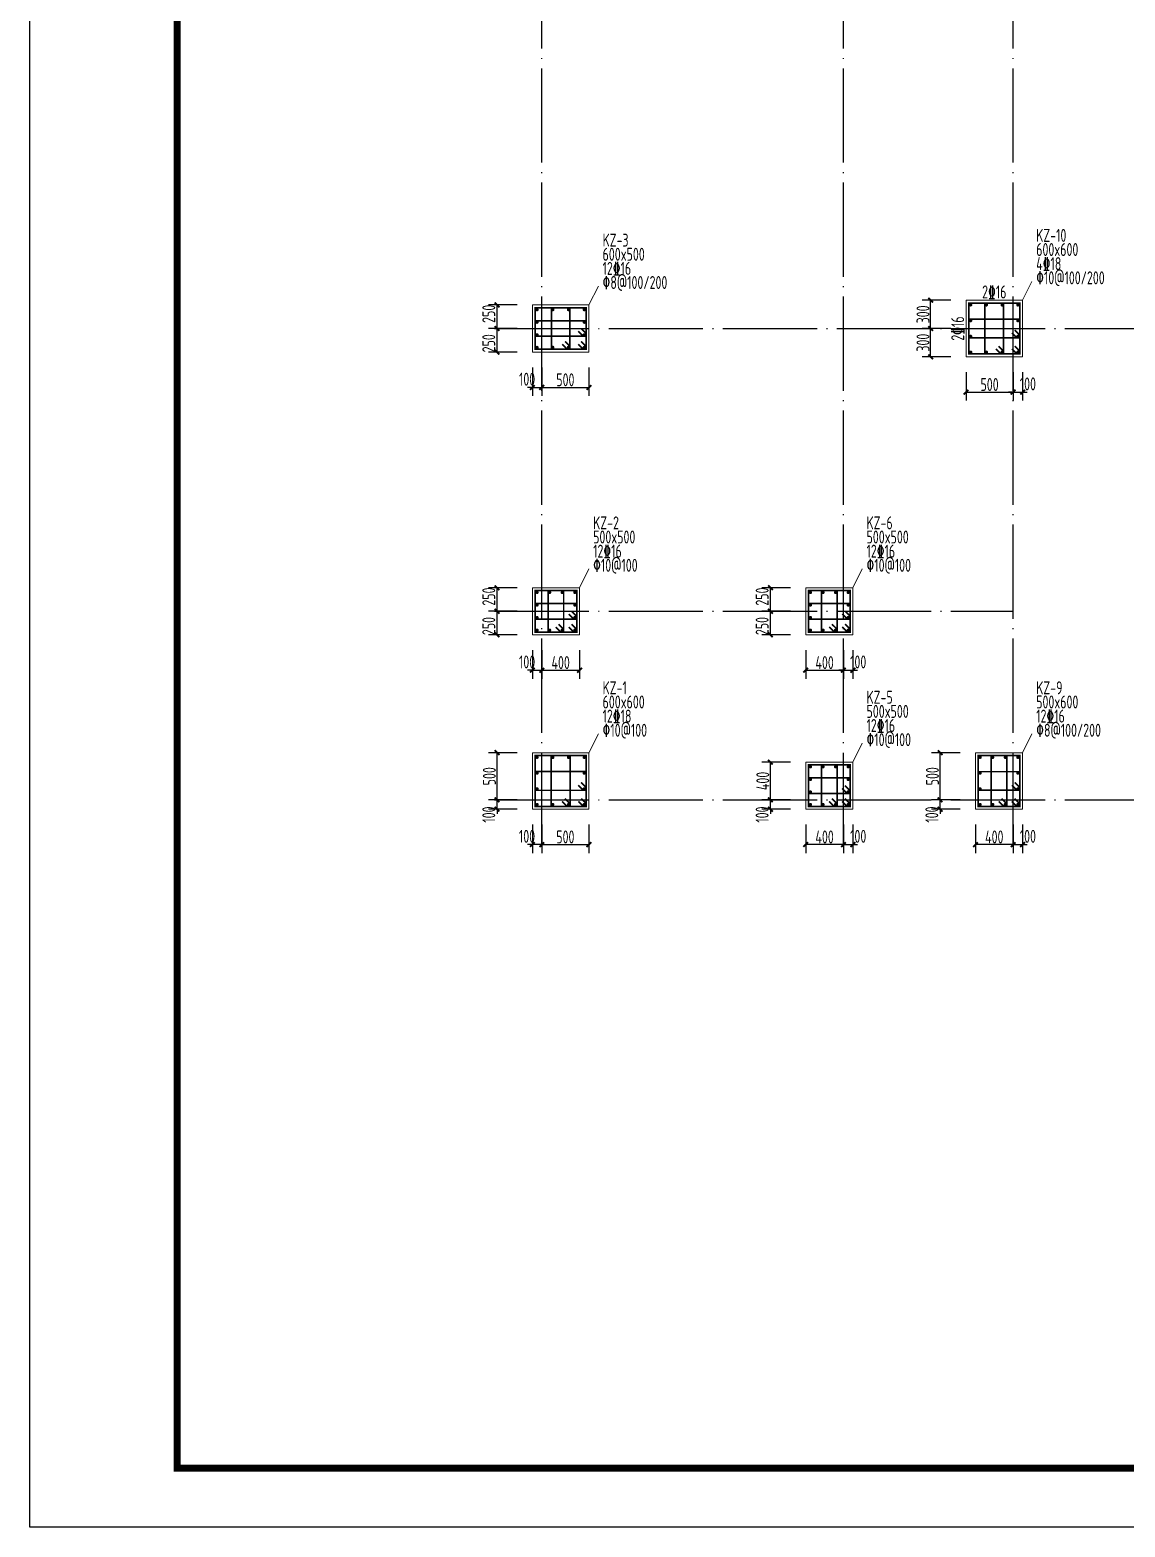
# Model space of a CAD drawing. Extents: x -2331248 to -1198620, y -977263 to -545844.
# Drawn here: x -1821659 to -1798426, y -676588 to -644822 of the extents above; entities that cross this region are included whole.
import ezdxf
from ezdxf.enums import TextEntityAlignment as Align

# ---------------------------------------------------------------- set-up
doc = ezdxf.new("R2010")
doc.units = 0
doc.header["$LTSCALE"] = 1000
doc.header["$MEASUREMENT"] = 0
doc.linetypes.add('DOTE', pattern=[2.42, 2, -0.2, 0.02, -0.2])
doc.linetypes.add('线型5', pattern=[3050, 2400, -300, 50, -300])
doc.layers.get('0').update_dxf_attribs({"linetype": 'CONTINUOUS'})
doc.layers.get('DEFPOINTS').update_dxf_attribs({"linetype": 'CONTINUOUS'})
doc.layers.add('DOTE', color=1, linetype='DOTE')
doc.layers.add('PUB_TITLE', color=4, linetype='CONTINUOUS')
for name, color, linetype, lineweight in [('S_Cl', 2, 'CONTINUOUS', 9), ('S_ColumDimSect', 84, '线型5', 18), ('S_ColumFocus', 2, 'CONTINUOUS', 18), ('S_ColumLocal', 7, 'CONTINUOUS', 18), ('S_PColumHoopBar', 14, 'CONTINUOUS', 35), ('S_PColumMainBar', 14, 'CONTINUOUS', 25)]:
    doc.layers.add(name, color=color, linetype=linetype, lineweight=lineweight)
doc.styles.add('PkpmHz', font='Pkpmeng', dxfattribs={"width": 0.7, "bigfont": 'hztxt'})
doc.styles.add('TSSD_REIN', font='Tssdeng.shx', dxfattribs={"width": 0.7, "bigfont": 'hztxt.shx'})
doc.dimstyles.new('Pkpm_0.0100_2.00', dxfattribs={"dimtxt": 200, "dimasz": 100, "dimexe": 180, "dimexo": 0.0625, "dimgap": 25, "dimtad": 1, "dimdec": 0, "dimlfac": 0.5, "dimrnd": 5, "dimzin": 0, "dimdsep": 46, "dimtxsty": 'PkpmHz', "dimblk1": 'ARCHTICK', "dimblk2": 'ARCHTICK', "dimsah": 1, "dimcen": 0.09, "dimadec": 0, "dimazin": 0, "dimtfac": 1, "dimtdec": 0, "dimtmove": 2, "dimatfit": 1, "dimldrblk": 'ARCHTICK', "dimfxl": 1, "dimtolj": 1, "dimtzin": 0, "dimarcsym": 0})

# ---------------------------------------------------------------- blocks, each defined once
blk = doc.blocks.new('_ARCHTICK')
at = {"color": 0, "linetype": 'ByBlock', "const_width": 0.4}
blk.add_lwpolyline([(-0.5, -0.5), (0.5, 0.5)], dxfattribs=at)
blk = doc.blocks.new('*D780')
at = {"layer": 'DEFPOINTS', "color": 0}
for p in [(-1811750, -661157), (-1811000, -661157), (-1811000, -661357)]:
    blk.add_point(p, dxfattribs=at)
at = {"layer": 'S_ColumDimSect', "color": 0, "lineweight": -2}
for p, q in [((-1811750, -661157), (-1811750, -661057)), ((-1811325, -661157), (-1811930, -661157)), ((-1811325, -661357), (-1811930, -661357)), ((-1811750, -661357), (-1811750, -661157)), ((-1811750, -661357), (-1811750, -661457))]:
    blk.add_line(p, q, dxfattribs=at)
at = {"layer": 'S_ColumDimSect', "color": 0, "lineweight": -2, "xscale": 100, "yscale": 100, "zscale": 100}
for p, rotation in [((-1811750, -661157), 270), ((-1811750, -661357), 90)]:
    blk.add_blockref('_ARCHTICK', p, dxfattribs=dict(at, rotation=rotation))
at = {"layer": 'S_ColumDimSect', "color": 0, "insert": (-1811925, -661470), "char_height": 275, "attachment_point": 5, "rotation": 90, "style": 'PkpmHz'}
blk.add_mtext('\\A1;100', dxfattribs=at)
blk = doc.blocks.new('*D781')
at = {"layer": 'DEFPOINTS', "color": 0}
for p in [(-1811750, -660157), (-1811000, -660157), (-1811000, -661157)]:
    blk.add_point(p, dxfattribs=at)
at = {"layer": 'S_ColumDimSect', "color": 0, "lineweight": -2}
for p, q in [((-1811325, -660157), (-1811930, -660157)), ((-1811750, -661157), (-1811750, -660157)), ((-1811325, -661157), (-1811930, -661157))]:
    blk.add_line(p, q, dxfattribs=at)
at = {"layer": 'S_ColumDimSect', "color": 0, "lineweight": -2, "xscale": 100, "yscale": 100, "zscale": 100}
for p, rotation in [((-1811750, -660157), 90), ((-1811750, -661157), 270)]:
    blk.add_blockref('_ARCHTICK', p, dxfattribs=dict(at, rotation=rotation))
at = {"layer": 'S_ColumDimSect', "color": 0, "insert": (-1811912, -660657), "char_height": 275, "attachment_point": 5, "rotation": 90, "style": 'PkpmHz'}
blk.add_mtext('\\A1;500', dxfattribs=at)
blk = doc.blocks.new('*D782')
at = {"layer": 'DEFPOINTS', "color": 0}
for p in [(-1811000, -661357), (-1810800, -661357), (-1811000, -662107)]:
    blk.add_point(p, dxfattribs=at)
at = {"layer": 'S_ColumDimSect', "color": 0, "lineweight": -2}
for p, q in [((-1811000, -661682), (-1811000, -662287)), ((-1810800, -661682), (-1810800, -662287)), ((-1811000, -662107), (-1811100, -662107)), ((-1810800, -662107), (-1811000, -662107)), ((-1810800, -662107), (-1810700, -662107))]:
    blk.add_line(p, q, dxfattribs=at)
at = {"layer": 'S_ColumDimSect', "color": 0, "lineweight": -2, "xscale": 100, "yscale": 100, "zscale": 100}
for p, rotation in [((-1811000, -662107), 359.9999825147157), ((-1810800, -662107), 179.9999825147157)]:
    blk.add_blockref('_ARCHTICK', p, dxfattribs=dict(at, rotation=rotation))
at = {"layer": 'S_ColumDimSect', "color": 0, "insert": (-1811113, -661932), "char_height": 275, "attachment_point": 5, "rotation": 360, "style": 'PkpmHz'}
blk.add_mtext('\\A1;100', dxfattribs=at)
blk = doc.blocks.new('*D783')
at = {"layer": 'DEFPOINTS', "color": 0}
for p in [(-1810800, -661357), (-1809800, -661357), (-1809800, -662107)]:
    blk.add_point(p, dxfattribs=at)
at = {"layer": 'S_ColumDimSect', "color": 0, "lineweight": -2}
for p, q in [((-1810800, -661682), (-1810800, -662287)), ((-1809800, -661682), (-1809800, -662287)), ((-1810800, -662107), (-1809800, -662107))]:
    blk.add_line(p, q, dxfattribs=at)
at = {"layer": 'S_ColumDimSect', "color": 0, "lineweight": -2, "xscale": 100, "yscale": 100, "zscale": 100, "rotation": 180}
blk.add_blockref('_ARCHTICK', (-1810800, -662107), dxfattribs=at)
at = {"layer": 'S_ColumDimSect', "color": 0, "lineweight": -2, "xscale": 100, "yscale": 100, "zscale": 100}
blk.add_blockref('_ARCHTICK', (-1809800, -662107), dxfattribs=at)
at = {"layer": 'S_ColumDimSect', "color": 0, "insert": (-1810300, -661945), "char_height": 275, "attachment_point": 5, "style": 'PkpmHz'}
blk.add_mtext('\\A1;500', dxfattribs=at)
blk = doc.blocks.new('*D784')
at = {"layer": 'DEFPOINTS', "color": 0}
for p in [(-1811750, -657157), (-1811000, -657157), (-1811000, -657657)]:
    blk.add_point(p, dxfattribs=at)
at = {"layer": 'S_ColumDimSect', "color": 0, "lineweight": -2}
for p, q in [((-1811325, -657157), (-1811930, -657157)), ((-1811750, -657657), (-1811750, -657157)), ((-1811325, -657657), (-1811930, -657657))]:
    blk.add_line(p, q, dxfattribs=at)
at = {"layer": 'S_ColumDimSect', "color": 0, "lineweight": -2, "xscale": 100, "yscale": 100, "zscale": 100}
for p, rotation in [((-1811750, -657157), 90), ((-1811750, -657657), 270)]:
    blk.add_blockref('_ARCHTICK', p, dxfattribs=dict(at, rotation=rotation))
at = {"layer": 'S_ColumDimSect', "color": 0, "insert": (-1811925, -657470), "char_height": 275, "attachment_point": 5, "rotation": 90, "style": 'PkpmHz'}
blk.add_mtext('\\A1;250', dxfattribs=at)
blk = doc.blocks.new('*D785')
at = {"layer": 'DEFPOINTS', "color": 0}
for p in [(-1811750, -656657), (-1811000, -656657), (-1811000, -657157)]:
    blk.add_point(p, dxfattribs=at)
at = {"layer": 'S_ColumDimSect', "color": 0, "lineweight": -2}
for p, q in [((-1811325, -656657), (-1811930, -656657)), ((-1811750, -657157), (-1811750, -656657)), ((-1811325, -657157), (-1811930, -657157))]:
    blk.add_line(p, q, dxfattribs=at)
at = {"layer": 'S_ColumDimSect', "color": 0, "lineweight": -2, "xscale": 100, "yscale": 100, "zscale": 100}
for p, rotation in [((-1811750, -656657), 90), ((-1811750, -657157), 270)]:
    blk.add_blockref('_ARCHTICK', p, dxfattribs=dict(at, rotation=rotation))
at = {"layer": 'S_ColumDimSect', "color": 0, "insert": (-1811925, -656845), "char_height": 275, "attachment_point": 5, "rotation": 90, "style": 'PkpmHz'}
blk.add_mtext('\\A1;250', dxfattribs=at)
blk = doc.blocks.new('*D786')
at = {"layer": 'DEFPOINTS', "color": 0}
for p in [(-1811000, -657657), (-1810800, -657657), (-1810800, -658407)]:
    blk.add_point(p, dxfattribs=at)
at = {"layer": 'S_ColumDimSect', "color": 0, "lineweight": -2}
for p, q in [((-1811000, -657982), (-1811000, -658587)), ((-1810800, -657982), (-1810800, -658587)), ((-1811000, -658407), (-1811100, -658407)), ((-1811000, -658407), (-1810800, -658407)), ((-1810800, -658407), (-1810700, -658407))]:
    blk.add_line(p, q, dxfattribs=at)
at = {"layer": 'S_ColumDimSect', "color": 0, "lineweight": -2, "xscale": 100, "yscale": 100, "zscale": 100}
blk.add_blockref('_ARCHTICK', (-1811000, -658407), dxfattribs=at)
at = {"layer": 'S_ColumDimSect', "color": 0, "lineweight": -2, "xscale": 100, "yscale": 100, "zscale": 100, "rotation": 180}
blk.add_blockref('_ARCHTICK', (-1810800, -658407), dxfattribs=at)
at = {"layer": 'S_ColumDimSect', "color": 0, "insert": (-1811112, -658232), "char_height": 275, "attachment_point": 5, "style": 'PkpmHz'}
blk.add_mtext('\\A1;100', dxfattribs=at)
blk = doc.blocks.new('*D787')
at = {"layer": 'DEFPOINTS', "color": 0}
for p in [(-1810800, -657657), (-1810000, -657657), (-1810000, -658407)]:
    blk.add_point(p, dxfattribs=at)
at = {"layer": 'S_ColumDimSect', "color": 0, "lineweight": -2}
for p, q in [((-1810800, -657982), (-1810800, -658587)), ((-1810000, -657982), (-1810000, -658587)), ((-1810800, -658407), (-1810000, -658407))]:
    blk.add_line(p, q, dxfattribs=at)
at = {"layer": 'S_ColumDimSect', "color": 0, "lineweight": -2, "xscale": 100, "yscale": 100, "zscale": 100, "rotation": 180}
blk.add_blockref('_ARCHTICK', (-1810800, -658407), dxfattribs=at)
at = {"layer": 'S_ColumDimSect', "color": 0, "lineweight": -2, "xscale": 100, "yscale": 100, "zscale": 100}
blk.add_blockref('_ARCHTICK', (-1810000, -658407), dxfattribs=at)
at = {"layer": 'S_ColumDimSect', "color": 0, "insert": (-1810400, -658245), "char_height": 275, "attachment_point": 5, "style": 'PkpmHz'}
blk.add_mtext('\\A1;400', dxfattribs=at)
blk = doc.blocks.new('*D788')
at = {"layer": 'DEFPOINTS', "color": 0}
for p in [(-1811750, -651157), (-1811000, -651157), (-1811000, -651657)]:
    blk.add_point(p, dxfattribs=at)
at = {"layer": 'S_ColumDimSect', "color": 0, "lineweight": -2}
for p, q in [((-1811325, -651157), (-1811930, -651157)), ((-1811750, -651657), (-1811750, -651157)), ((-1811325, -651657), (-1811930, -651657))]:
    blk.add_line(p, q, dxfattribs=at)
at = {"layer": 'S_ColumDimSect', "color": 0, "lineweight": -2, "xscale": 100, "yscale": 100, "zscale": 100}
for p, rotation in [((-1811750, -651157), 90), ((-1811750, -651657), 270)]:
    blk.add_blockref('_ARCHTICK', p, dxfattribs=dict(at, rotation=rotation))
at = {"layer": 'S_ColumDimSect', "color": 0, "insert": (-1811925, -651470), "char_height": 275, "attachment_point": 5, "rotation": 90, "style": 'PkpmHz'}
blk.add_mtext('\\A1;250', dxfattribs=at)
blk = doc.blocks.new('*D789')
at = {"layer": 'DEFPOINTS', "color": 0}
for p in [(-1811750, -650657), (-1811000, -650657), (-1811000, -651157)]:
    blk.add_point(p, dxfattribs=at)
at = {"layer": 'S_ColumDimSect', "color": 0, "lineweight": -2}
for p, q in [((-1811325, -650657), (-1811930, -650657)), ((-1811750, -651157), (-1811750, -650657)), ((-1811325, -651157), (-1811930, -651157))]:
    blk.add_line(p, q, dxfattribs=at)
at = {"layer": 'S_ColumDimSect', "color": 0, "lineweight": -2, "xscale": 100, "yscale": 100, "zscale": 100}
for p, rotation in [((-1811750, -650657), 90), ((-1811750, -651157), 270)]:
    blk.add_blockref('_ARCHTICK', p, dxfattribs=dict(at, rotation=rotation))
at = {"layer": 'S_ColumDimSect', "color": 0, "insert": (-1811925, -650845), "char_height": 275, "attachment_point": 5, "rotation": 90, "style": 'PkpmHz'}
blk.add_mtext('\\A1;250', dxfattribs=at)
blk = doc.blocks.new('*D790')
at = {"layer": 'DEFPOINTS', "color": 0}
for p in [(-1811000, -651657), (-1810800, -651657), (-1810800, -652407)]:
    blk.add_point(p, dxfattribs=at)
at = {"layer": 'S_ColumDimSect', "color": 0, "lineweight": -2}
for p, q in [((-1811000, -651982), (-1811000, -652587)), ((-1810800, -651982), (-1810800, -652587)), ((-1811000, -652407), (-1811100, -652407)), ((-1811000, -652407), (-1810800, -652407)), ((-1810800, -652407), (-1810700, -652407))]:
    blk.add_line(p, q, dxfattribs=at)
at = {"layer": 'S_ColumDimSect', "color": 0, "lineweight": -2, "xscale": 100, "yscale": 100, "zscale": 100}
blk.add_blockref('_ARCHTICK', (-1811000, -652407), dxfattribs=at)
at = {"layer": 'S_ColumDimSect', "color": 0, "lineweight": -2, "xscale": 100, "yscale": 100, "zscale": 100, "rotation": 180}
blk.add_blockref('_ARCHTICK', (-1810800, -652407), dxfattribs=at)
at = {"layer": 'S_ColumDimSect', "color": 0, "insert": (-1811112, -652232), "char_height": 275, "attachment_point": 5, "style": 'PkpmHz'}
blk.add_mtext('\\A1;100', dxfattribs=at)
blk = doc.blocks.new('*D791')
at = {"layer": 'DEFPOINTS', "color": 0}
for p in [(-1810800, -651657), (-1809800, -651657), (-1809800, -652407)]:
    blk.add_point(p, dxfattribs=at)
at = {"layer": 'S_ColumDimSect', "color": 0, "lineweight": -2}
for p, q in [((-1810800, -651982), (-1810800, -652587)), ((-1809800, -651982), (-1809800, -652587)), ((-1810800, -652407), (-1809800, -652407))]:
    blk.add_line(p, q, dxfattribs=at)
at = {"layer": 'S_ColumDimSect', "color": 0, "lineweight": -2, "xscale": 100, "yscale": 100, "zscale": 100, "rotation": 180}
blk.add_blockref('_ARCHTICK', (-1810800, -652407), dxfattribs=at)
at = {"layer": 'S_ColumDimSect', "color": 0, "lineweight": -2, "xscale": 100, "yscale": 100, "zscale": 100}
blk.add_blockref('_ARCHTICK', (-1809800, -652407), dxfattribs=at)
at = {"layer": 'S_ColumDimSect', "color": 0, "insert": (-1810300, -652245), "char_height": 275, "attachment_point": 5, "style": 'PkpmHz'}
blk.add_mtext('\\A1;500', dxfattribs=at)
blk = doc.blocks.new('*D796')
at = {"layer": 'DEFPOINTS', "color": 0}
for p in [(-1805950, -661157), (-1805200, -661157), (-1805200, -661357)]:
    blk.add_point(p, dxfattribs=at)
at = {"layer": 'S_ColumDimSect', "color": 0, "lineweight": -2}
for p, q in [((-1805950, -661157), (-1805950, -661057)), ((-1805525, -661157), (-1806130, -661157)), ((-1805525, -661357), (-1806130, -661357)), ((-1805950, -661357), (-1805950, -661157)), ((-1805950, -661357), (-1805950, -661457))]:
    blk.add_line(p, q, dxfattribs=at)
at = {"layer": 'S_ColumDimSect', "color": 0, "lineweight": -2, "xscale": 100, "yscale": 100, "zscale": 100}
for p, rotation in [((-1805950, -661157), 270), ((-1805950, -661357), 90)]:
    blk.add_blockref('_ARCHTICK', p, dxfattribs=dict(at, rotation=rotation))
at = {"layer": 'S_ColumDimSect', "color": 0, "insert": (-1806125, -661470), "char_height": 275, "attachment_point": 5, "rotation": 90, "style": 'PkpmHz'}
blk.add_mtext('\\A1;100', dxfattribs=at)
blk = doc.blocks.new('*D797')
at = {"layer": 'DEFPOINTS', "color": 0}
for p in [(-1805950, -660357), (-1805200, -660357), (-1805200, -661157)]:
    blk.add_point(p, dxfattribs=at)
at = {"layer": 'S_ColumDimSect', "color": 0, "lineweight": -2}
for p, q in [((-1805525, -660357), (-1806130, -660357)), ((-1805950, -661157), (-1805950, -660357)), ((-1805525, -661157), (-1806130, -661157))]:
    blk.add_line(p, q, dxfattribs=at)
at = {"layer": 'S_ColumDimSect', "color": 0, "lineweight": -2, "xscale": 100, "yscale": 100, "zscale": 100}
for p, rotation in [((-1805950, -660357), 90), ((-1805950, -661157), 270)]:
    blk.add_blockref('_ARCHTICK', p, dxfattribs=dict(at, rotation=rotation))
at = {"layer": 'S_ColumDimSect', "color": 0, "insert": (-1806112, -660757), "char_height": 275, "attachment_point": 5, "rotation": 90, "style": 'PkpmHz'}
blk.add_mtext('\\A1;400', dxfattribs=at)
blk = doc.blocks.new('*D798')
at = {"layer": 'DEFPOINTS', "color": 0}
for p in [(-1805200, -661357), (-1804400, -661357), (-1805200, -662107)]:
    blk.add_point(p, dxfattribs=at)
at = {"layer": 'S_ColumDimSect', "color": 0, "lineweight": -2}
for p, q in [((-1805200, -661682), (-1805200, -662287)), ((-1804400, -661682), (-1804400, -662287)), ((-1804400, -662107), (-1805200, -662107))]:
    blk.add_line(p, q, dxfattribs=at)
at = {"layer": 'S_ColumDimSect', "color": 0, "lineweight": -2, "xscale": 100, "yscale": 100, "zscale": 100}
for p, rotation in [((-1805200, -662107), 179.9999956286789), ((-1804400, -662107), 359.9999956286789)]:
    blk.add_blockref('_ARCHTICK', p, dxfattribs=dict(at, rotation=rotation))
at = {"layer": 'S_ColumDimSect', "color": 0, "insert": (-1804800, -661945), "char_height": 275, "attachment_point": 5, "rotation": 360, "style": 'PkpmHz'}
blk.add_mtext('\\A1;400', dxfattribs=at)
blk = doc.blocks.new('*D799')
at = {"layer": 'DEFPOINTS', "color": 0}
for p in [(-1804400, -661357), (-1804200, -661357), (-1804200, -662107)]:
    blk.add_point(p, dxfattribs=at)
at = {"layer": 'S_ColumDimSect', "color": 0, "lineweight": -2}
for p, q in [((-1804400, -661682), (-1804400, -662287)), ((-1804200, -661682), (-1804200, -662287)), ((-1804400, -662107), (-1804500, -662107)), ((-1804400, -662107), (-1804200, -662107)), ((-1804200, -662107), (-1804100, -662107))]:
    blk.add_line(p, q, dxfattribs=at)
at = {"layer": 'S_ColumDimSect', "color": 0, "lineweight": -2, "xscale": 100, "yscale": 100, "zscale": 100}
blk.add_blockref('_ARCHTICK', (-1804400, -662107), dxfattribs=at)
at = {"layer": 'S_ColumDimSect', "color": 0, "lineweight": -2, "xscale": 100, "yscale": 100, "zscale": 100, "rotation": 180}
blk.add_blockref('_ARCHTICK', (-1804200, -662107), dxfattribs=at)
at = {"layer": 'S_ColumDimSect', "color": 0, "insert": (-1804087, -661932), "char_height": 275, "attachment_point": 5, "style": 'PkpmHz'}
blk.add_mtext('\\A1;100', dxfattribs=at)
blk = doc.blocks.new('*D800')
at = {"layer": 'DEFPOINTS', "color": 0}
for p in [(-1805950, -657157), (-1805200, -657157), (-1805200, -657657)]:
    blk.add_point(p, dxfattribs=at)
at = {"layer": 'S_ColumDimSect', "color": 0, "lineweight": -2}
for p, q in [((-1805525, -657157), (-1806130, -657157)), ((-1805950, -657657), (-1805950, -657157)), ((-1805525, -657657), (-1806130, -657657))]:
    blk.add_line(p, q, dxfattribs=at)
at = {"layer": 'S_ColumDimSect', "color": 0, "lineweight": -2, "xscale": 100, "yscale": 100, "zscale": 100}
for p, rotation in [((-1805950, -657157), 90), ((-1805950, -657657), 270)]:
    blk.add_blockref('_ARCHTICK', p, dxfattribs=dict(at, rotation=rotation))
at = {"layer": 'S_ColumDimSect', "color": 0, "insert": (-1806125, -657470), "char_height": 275, "attachment_point": 5, "rotation": 90, "style": 'PkpmHz'}
blk.add_mtext('\\A1;250', dxfattribs=at)
blk = doc.blocks.new('*D801')
at = {"layer": 'DEFPOINTS', "color": 0}
for p in [(-1805950, -656657), (-1805200, -656657), (-1805200, -657157)]:
    blk.add_point(p, dxfattribs=at)
at = {"layer": 'S_ColumDimSect', "color": 0, "lineweight": -2}
for p, q in [((-1805525, -656657), (-1806130, -656657)), ((-1805950, -657157), (-1805950, -656657)), ((-1805525, -657157), (-1806130, -657157))]:
    blk.add_line(p, q, dxfattribs=at)
at = {"layer": 'S_ColumDimSect', "color": 0, "lineweight": -2, "xscale": 100, "yscale": 100, "zscale": 100}
for p, rotation in [((-1805950, -656657), 90), ((-1805950, -657157), 270)]:
    blk.add_blockref('_ARCHTICK', p, dxfattribs=dict(at, rotation=rotation))
at = {"layer": 'S_ColumDimSect', "color": 0, "insert": (-1806125, -656845), "char_height": 275, "attachment_point": 5, "rotation": 90, "style": 'PkpmHz'}
blk.add_mtext('\\A1;250', dxfattribs=at)
blk = doc.blocks.new('*D802')
at = {"layer": 'DEFPOINTS', "color": 0}
for p in [(-1805200, -657657), (-1804400, -657657), (-1804400, -658407)]:
    blk.add_point(p, dxfattribs=at)
at = {"layer": 'S_ColumDimSect', "color": 0, "lineweight": -2}
for p, q in [((-1805200, -657982), (-1805200, -658587)), ((-1804400, -657982), (-1804400, -658587)), ((-1805200, -658407), (-1804400, -658407))]:
    blk.add_line(p, q, dxfattribs=at)
at = {"layer": 'S_ColumDimSect', "color": 0, "lineweight": -2, "xscale": 100, "yscale": 100, "zscale": 100, "rotation": 180}
blk.add_blockref('_ARCHTICK', (-1805200, -658407), dxfattribs=at)
at = {"layer": 'S_ColumDimSect', "color": 0, "lineweight": -2, "xscale": 100, "yscale": 100, "zscale": 100}
blk.add_blockref('_ARCHTICK', (-1804400, -658407), dxfattribs=at)
at = {"layer": 'S_ColumDimSect', "color": 0, "insert": (-1804800, -658245), "char_height": 275, "attachment_point": 5, "style": 'PkpmHz'}
blk.add_mtext('\\A1;400', dxfattribs=at)
blk = doc.blocks.new('*D803')
at = {"layer": 'DEFPOINTS', "color": 0}
for p in [(-1804400, -657657), (-1804200, -657657), (-1804200, -658407)]:
    blk.add_point(p, dxfattribs=at)
at = {"layer": 'S_ColumDimSect', "color": 0, "lineweight": -2}
for p, q in [((-1804400, -657982), (-1804400, -658587)), ((-1804200, -657982), (-1804200, -658587)), ((-1804400, -658407), (-1804500, -658407)), ((-1804400, -658407), (-1804200, -658407)), ((-1804200, -658407), (-1804100, -658407))]:
    blk.add_line(p, q, dxfattribs=at)
at = {"layer": 'S_ColumDimSect', "color": 0, "lineweight": -2, "xscale": 100, "yscale": 100, "zscale": 100}
blk.add_blockref('_ARCHTICK', (-1804400, -658407), dxfattribs=at)
at = {"layer": 'S_ColumDimSect', "color": 0, "lineweight": -2, "xscale": 100, "yscale": 100, "zscale": 100, "rotation": 180}
blk.add_blockref('_ARCHTICK', (-1804200, -658407), dxfattribs=at)
at = {"layer": 'S_ColumDimSect', "color": 0, "insert": (-1804087, -658232), "char_height": 275, "attachment_point": 5, "style": 'PkpmHz'}
blk.add_mtext('\\A1;100', dxfattribs=at)
blk = doc.blocks.new('*D812')
at = {"layer": 'DEFPOINTS', "color": 0}
for p in [(-1802350, -661157), (-1801600, -661157), (-1801600, -661357)]:
    blk.add_point(p, dxfattribs=at)
at = {"layer": 'S_ColumDimSect', "color": 0, "lineweight": -2}
for p, q in [((-1802350, -661157), (-1802350, -661057)), ((-1801925, -661157), (-1802530, -661157)), ((-1801925, -661357), (-1802530, -661357)), ((-1802350, -661357), (-1802350, -661157)), ((-1802350, -661357), (-1802350, -661457))]:
    blk.add_line(p, q, dxfattribs=at)
at = {"layer": 'S_ColumDimSect', "color": 0, "lineweight": -2, "xscale": 100, "yscale": 100, "zscale": 100}
for p, rotation in [((-1802350, -661157), 270), ((-1802350, -661357), 90)]:
    blk.add_blockref('_ARCHTICK', p, dxfattribs=dict(at, rotation=rotation))
at = {"layer": 'S_ColumDimSect', "color": 0, "insert": (-1802525, -661470), "char_height": 275, "attachment_point": 5, "rotation": 90, "style": 'PkpmHz'}
blk.add_mtext('\\A1;100', dxfattribs=at)
blk = doc.blocks.new('*D813')
at = {"layer": 'DEFPOINTS', "color": 0}
for p in [(-1802350, -660157), (-1801600, -660157), (-1801600, -661157)]:
    blk.add_point(p, dxfattribs=at)
at = {"layer": 'S_ColumDimSect', "color": 0, "lineweight": -2}
for p, q in [((-1801925, -660157), (-1802530, -660157)), ((-1802350, -661157), (-1802350, -660157)), ((-1801925, -661157), (-1802530, -661157))]:
    blk.add_line(p, q, dxfattribs=at)
at = {"layer": 'S_ColumDimSect', "color": 0, "lineweight": -2, "xscale": 100, "yscale": 100, "zscale": 100}
for p, rotation in [((-1802350, -660157), 90), ((-1802350, -661157), 270)]:
    blk.add_blockref('_ARCHTICK', p, dxfattribs=dict(at, rotation=rotation))
at = {"layer": 'S_ColumDimSect', "color": 0, "insert": (-1802512, -660657), "char_height": 275, "attachment_point": 5, "rotation": 90, "style": 'PkpmHz'}
blk.add_mtext('\\A1;500', dxfattribs=at)
blk = doc.blocks.new('*D814')
at = {"layer": 'DEFPOINTS', "color": 0}
for p in [(-1801600, -661357), (-1800800, -661357), (-1801600, -662107)]:
    blk.add_point(p, dxfattribs=at)
at = {"layer": 'S_ColumDimSect', "color": 0, "lineweight": -2}
for p, q in [((-1801600, -661682), (-1801600, -662287)), ((-1800800, -661682), (-1800800, -662287)), ((-1800800, -662107), (-1801600, -662107))]:
    blk.add_line(p, q, dxfattribs=at)
at = {"layer": 'S_ColumDimSect', "color": 0, "lineweight": -2, "xscale": 100, "yscale": 100, "zscale": 100}
for p, rotation in [((-1801600, -662107), 179.9999956286789), ((-1800800, -662107), 359.9999956286789)]:
    blk.add_blockref('_ARCHTICK', p, dxfattribs=dict(at, rotation=rotation))
at = {"layer": 'S_ColumDimSect', "color": 0, "insert": (-1801200, -661945), "char_height": 275, "attachment_point": 5, "rotation": 360, "style": 'PkpmHz'}
blk.add_mtext('\\A1;400', dxfattribs=at)
blk = doc.blocks.new('*D815')
at = {"layer": 'DEFPOINTS', "color": 0}
for p in [(-1800800, -661357), (-1800600, -661357), (-1800600, -662107)]:
    blk.add_point(p, dxfattribs=at)
at = {"layer": 'S_ColumDimSect', "color": 0, "lineweight": -2}
for p, q in [((-1800800, -661682), (-1800800, -662287)), ((-1800600, -661682), (-1800600, -662287)), ((-1800800, -662107), (-1800900, -662107)), ((-1800800, -662107), (-1800600, -662107)), ((-1800600, -662107), (-1800500, -662107))]:
    blk.add_line(p, q, dxfattribs=at)
at = {"layer": 'S_ColumDimSect', "color": 0, "lineweight": -2, "xscale": 100, "yscale": 100, "zscale": 100}
blk.add_blockref('_ARCHTICK', (-1800800, -662107), dxfattribs=at)
at = {"layer": 'S_ColumDimSect', "color": 0, "lineweight": -2, "xscale": 100, "yscale": 100, "zscale": 100, "rotation": 180}
blk.add_blockref('_ARCHTICK', (-1800600, -662107), dxfattribs=at)
at = {"layer": 'S_ColumDimSect', "color": 0, "insert": (-1800487, -661932), "char_height": 275, "attachment_point": 5, "style": 'PkpmHz'}
blk.add_mtext('\\A1;100', dxfattribs=at)
blk = doc.blocks.new('*D816')
at = {"layer": 'DEFPOINTS', "color": 0}
for p in [(-1802550, -651157), (-1801800, -651157), (-1801800, -651757)]:
    blk.add_point(p, dxfattribs=at)
at = {"layer": 'S_ColumDimSect', "color": 0, "lineweight": -2}
for p, q in [((-1802125, -651157), (-1802730, -651157)), ((-1802550, -651757), (-1802550, -651157)), ((-1802125, -651757), (-1802730, -651757))]:
    blk.add_line(p, q, dxfattribs=at)
at = {"layer": 'S_ColumDimSect', "color": 0, "lineweight": -2, "xscale": 100, "yscale": 100, "zscale": 100}
for p, rotation in [((-1802550, -651157), 90), ((-1802550, -651757), 270)]:
    blk.add_blockref('_ARCHTICK', p, dxfattribs=dict(at, rotation=rotation))
at = {"layer": 'S_ColumDimSect', "color": 0, "insert": (-1802712, -651457), "char_height": 275, "attachment_point": 5, "rotation": 90, "style": 'PkpmHz'}
blk.add_mtext('\\A1;300', dxfattribs=at)
blk = doc.blocks.new('*D817')
at = {"layer": 'DEFPOINTS', "color": 0}
for p in [(-1802550, -650557), (-1801800, -650557), (-1801800, -651157)]:
    blk.add_point(p, dxfattribs=at)
at = {"layer": 'S_ColumDimSect', "color": 0, "lineweight": -2}
for p, q in [((-1802125, -650557), (-1802730, -650557)), ((-1802550, -651157), (-1802550, -650557)), ((-1802125, -651157), (-1802730, -651157))]:
    blk.add_line(p, q, dxfattribs=at)
at = {"layer": 'S_ColumDimSect', "color": 0, "lineweight": -2, "xscale": 100, "yscale": 100, "zscale": 100}
for p, rotation in [((-1802550, -650557), 90), ((-1802550, -651157), 270)]:
    blk.add_blockref('_ARCHTICK', p, dxfattribs=dict(at, rotation=rotation))
at = {"layer": 'S_ColumDimSect', "color": 0, "insert": (-1802712, -650857), "char_height": 275, "attachment_point": 5, "rotation": 90, "style": 'PkpmHz'}
blk.add_mtext('\\A1;300', dxfattribs=at)
blk = doc.blocks.new('*D818')
at = {"layer": 'DEFPOINTS', "color": 0}
for p in [(-1801800, -651757), (-1800800, -651757), (-1800800, -652507)]:
    blk.add_point(p, dxfattribs=at)
at = {"layer": 'S_ColumDimSect', "color": 0, "lineweight": -2}
for p, q in [((-1801800, -652082), (-1801800, -652687)), ((-1800800, -652082), (-1800800, -652687)), ((-1801800, -652507), (-1800800, -652507))]:
    blk.add_line(p, q, dxfattribs=at)
at = {"layer": 'S_ColumDimSect', "color": 0, "lineweight": -2, "xscale": 100, "yscale": 100, "zscale": 100, "rotation": 180}
blk.add_blockref('_ARCHTICK', (-1801800, -652507), dxfattribs=at)
at = {"layer": 'S_ColumDimSect', "color": 0, "lineweight": -2, "xscale": 100, "yscale": 100, "zscale": 100}
blk.add_blockref('_ARCHTICK', (-1800800, -652507), dxfattribs=at)
at = {"layer": 'S_ColumDimSect', "color": 0, "insert": (-1801300, -652345), "char_height": 275, "attachment_point": 5, "style": 'PkpmHz'}
blk.add_mtext('\\A1;500', dxfattribs=at)
blk = doc.blocks.new('*D819')
at = {"layer": 'DEFPOINTS', "color": 0}
for p in [(-1800800, -651757), (-1800600, -651757), (-1800600, -652507)]:
    blk.add_point(p, dxfattribs=at)
at = {"layer": 'S_ColumDimSect', "color": 0, "lineweight": -2}
for p, q in [((-1800800, -652082), (-1800800, -652687)), ((-1800600, -652082), (-1800600, -652687)), ((-1800800, -652507), (-1800900, -652507)), ((-1800800, -652507), (-1800600, -652507)), ((-1800600, -652507), (-1800500, -652507))]:
    blk.add_line(p, q, dxfattribs=at)
at = {"layer": 'S_ColumDimSect', "color": 0, "lineweight": -2, "xscale": 100, "yscale": 100, "zscale": 100}
blk.add_blockref('_ARCHTICK', (-1800800, -652507), dxfattribs=at)
at = {"layer": 'S_ColumDimSect', "color": 0, "lineweight": -2, "xscale": 100, "yscale": 100, "zscale": 100, "rotation": 180}
blk.add_blockref('_ARCHTICK', (-1800600, -652507), dxfattribs=at)
at = {"layer": 'S_ColumDimSect', "color": 0, "insert": (-1800487, -652332), "char_height": 275, "attachment_point": 5, "style": 'PkpmHz'}
blk.add_mtext('\\A1;100', dxfattribs=at)

msp = doc.modelspace()

# ---------------------------------------------------------------- linework, layer by layer
at = {"layer": 'DOTE'}
for p, q in [((-1810800, -662157.2), (-1810800, -610157.2)), ((-1804400, -662157.2), (-1804400, -610157.2)), ((-1800800, -662157.2), (-1800800, -610157.2)), ((-1811800, -651157.2), (-1749800, -651157.2)), ((-1811800, -657157.2), (-1800800, -657157.2)), ((-1811800, -661157.2), (-1749800, -661157.2))]:
    msp.add_line(p, q, dxfattribs=at)
at = {"layer": 'PUB_TITLE'}
msp.add_lwpolyline([(-1821659.5, -676588.1), (-1821659.5, -602338.1), (-1716534.5, -602338.1), (-1716534.5, -676588.1)], close=True, dxfattribs=at)
at = {"layer": 'PUB_TITLE', "const_width": 150}
msp.add_lwpolyline([(-1818534.5, -603588.1), (-1717784.5, -603588.1), (-1717784.5, -675338.1), (-1818534.5, -675338.1)], close=True, dxfattribs=at)
at = {"layer": 'S_Cl', "ltscale": 1}
for points in [[(-1800600, -651757.2), (-1800600, -650557.2), (-1801800, -650557.2), (-1801800, -651757.2)], [(-1809800, -651657.2), (-1809800, -650657.2), (-1811000, -650657.2), (-1811000, -651657.2)], [(-1810000, -657657.2), (-1810000, -656657.2), (-1811000, -656657.2), (-1811000, -657657.2)], [(-1804200, -657657.2), (-1804200, -656657.2), (-1805200, -656657.2), (-1805200, -657657.2)], [(-1809800, -661357.2), (-1809800, -660157.2), (-1811000, -660157.2), (-1811000, -661357.2)], [(-1804200, -661357.2), (-1804200, -660357.2), (-1805200, -660357.2), (-1805200, -661357.2)], [(-1800600, -661357.2), (-1800600, -660157.2), (-1801600, -660157.2), (-1801600, -661357.2)]]:
    msp.add_lwpolyline(points, close=True, dxfattribs=at)
at = {"layer": 'S_ColumFocus'}
for p, q in [((-1809800, -650657.2), (-1809600, -650257.2)), ((-1800600, -650557.2), (-1800400, -650157.2)), ((-1810000, -656657.2), (-1809800, -656257.2)), ((-1804200, -656657.2), (-1804000, -656257.2)), ((-1809800, -660157.2), (-1809600, -659757.2)), ((-1800600, -660157.2), (-1800400, -659757.2)), ((-1804200, -660357.2), (-1804000, -659957.2))]:
    msp.add_line(p, q, dxfattribs=at)
at = {"layer": 'S_PColumHoopBar', "ltscale": 2, "const_width": 35}
for points in [[(-1810026.1, -651491.1), (-1809920, -651597.2), (-1809860, -651597.2), (-1809860, -651537.2), (-1809860, -651597.2), (-1809860, -650717.2), (-1810940, -650717.2), (-1810940, -651597.2), (-1809920, -651597.2), (-1809860, -651597.2), (-1809860, -651537.2), (-1809966.1, -651431.1)], [(-1810368.7, -651491.1), (-1810262.7, -651597.2), (-1810202.7, -651597.2), (-1810202.7, -651537.2), (-1810202.7, -651597.2), (-1810202.7, -650717.2), (-1810597.3, -650717.2), (-1810597.3, -651597.2), (-1810262.7, -651597.2), (-1810202.7, -651597.2), (-1810202.7, -651537.2), (-1810308.7, -651431.1)], [(-1800826.1, -651591.1), (-1800720, -651697.2), (-1800660, -651697.2), (-1800660, -651637.2), (-1800660, -651697.2), (-1800660, -650617.2), (-1801740, -650617.2), (-1801740, -651697.2), (-1800720, -651697.2), (-1800660, -651697.2), (-1800660, -651637.2), (-1800766.1, -651531.1)], [(-1801167.4, -651591.1), (-1801061.3, -651697.2), (-1801001.3, -651697.2), (-1801001.3, -651637.2), (-1801001.3, -651697.2), (-1801001.3, -650617.2), (-1801398.7, -650617.2), (-1801398.7, -651697.2), (-1801061.3, -651697.2), (-1801001.3, -651697.2), (-1801001.3, -651637.2), (-1801107.4, -651531.1)], [(-1810026.1, -651215.1), (-1809920, -651321.2), (-1809860, -651321.2), (-1809860, -651261.2), (-1809860, -651321.2), (-1809860, -650993.2), (-1810940, -650993.2), (-1810940, -651321.2), (-1809920, -651321.2), (-1809860, -651321.2), (-1809860, -651261.2), (-1809966.1, -651155.1)], [(-1800826.1, -651249.8), (-1800720, -651355.9), (-1800660, -651355.9), (-1800660, -651295.9), (-1800660, -651355.9), (-1800660, -650958.5), (-1801740, -650958.5), (-1801740, -651355.9), (-1800720, -651355.9), (-1800660, -651355.9), (-1800660, -651295.9), (-1800766.1, -651189.8)], [(-1810226.1, -657491.1), (-1810120, -657597.2), (-1810060, -657597.2), (-1810060, -657537.2), (-1810060, -657597.2), (-1810060, -656717.2), (-1810940, -656717.2), (-1810940, -657597.2), (-1810120, -657597.2), (-1810060, -657597.2), (-1810060, -657537.2), (-1810166.1, -657431.1)], [(-1810502.1, -657491.1), (-1810396, -657597.2), (-1810336, -657597.2), (-1810336, -657537.2), (-1810336, -657597.2), (-1810336, -656717.2), (-1810664, -656717.2), (-1810664, -657597.2), (-1810396, -657597.2), (-1810336, -657597.2), (-1810336, -657537.2), (-1810442.1, -657431.1)], [(-1804426.1, -657491.1), (-1804320, -657597.2), (-1804260, -657597.2), (-1804260, -657537.2), (-1804260, -657597.2), (-1804260, -656717.2), (-1805140, -656717.2), (-1805140, -657597.2), (-1804320, -657597.2), (-1804260, -657597.2), (-1804260, -657537.2), (-1804366.1, -657431.1)], [(-1804702.1, -657491.1), (-1804596, -657597.2), (-1804536, -657597.2), (-1804536, -657537.2), (-1804536, -657597.2), (-1804536, -656717.2), (-1804864, -656717.2), (-1804864, -657597.2), (-1804596, -657597.2), (-1804536, -657597.2), (-1804536, -657537.2), (-1804642.1, -657431.1)], [(-1810226.1, -657215.1), (-1810120, -657321.2), (-1810060, -657321.2), (-1810060, -657261.2), (-1810060, -657321.2), (-1810060, -656993.2), (-1810940, -656993.2), (-1810940, -657321.2), (-1810120, -657321.2), (-1810060, -657321.2), (-1810060, -657261.2), (-1810166.1, -657155.1)], [(-1804426.1, -657215.1), (-1804320, -657321.2), (-1804260, -657321.2), (-1804260, -657261.2), (-1804260, -657321.2), (-1804260, -656993.2), (-1805140, -656993.2), (-1805140, -657321.2), (-1804320, -657321.2), (-1804260, -657321.2), (-1804260, -657261.2), (-1804366.1, -657155.1)], [(-1810026.1, -661191.1), (-1809920, -661297.2), (-1809860, -661297.2), (-1809860, -661237.2), (-1809860, -661297.2), (-1809860, -660217.2), (-1810940, -660217.2), (-1810940, -661297.2), (-1809920, -661297.2), (-1809860, -661297.2), (-1809860, -661237.2), (-1809966.1, -661131.1)], [(-1810367.4, -661191.1), (-1810261.3, -661297.2), (-1810201.3, -661297.2), (-1810201.3, -661237.2), (-1810201.3, -661297.2), (-1810201.3, -660217.2), (-1810598.7, -660217.2), (-1810598.7, -661297.2), (-1810261.3, -661297.2), (-1810201.3, -661297.2), (-1810201.3, -661237.2), (-1810307.4, -661131.1)], [(-1804426.1, -661191.1), (-1804320, -661297.2), (-1804260, -661297.2), (-1804260, -661237.2), (-1804260, -661297.2), (-1804260, -660417.2), (-1805140, -660417.2), (-1805140, -661297.2), (-1804320, -661297.2), (-1804260, -661297.2), (-1804260, -661237.2), (-1804366.1, -661131.1)], [(-1804702.1, -661191.1), (-1804596, -661297.2), (-1804536, -661297.2), (-1804536, -661237.2), (-1804536, -661297.2), (-1804536, -660417.2), (-1804864, -660417.2), (-1804864, -661297.2), (-1804596, -661297.2), (-1804536, -661297.2), (-1804536, -661237.2), (-1804642.1, -661131.1)], [(-1800826.1, -661191.1), (-1800720, -661297.2), (-1800660, -661297.2), (-1800660, -661237.2), (-1800660, -661297.2), (-1800660, -660217.2), (-1801540, -660217.2), (-1801540, -661297.2), (-1800720, -661297.2), (-1800660, -661297.2), (-1800660, -661237.2), (-1800766.1, -661131.1)], [(-1801102.1, -661191.1), (-1800996, -661297.2), (-1800936, -661297.2), (-1800936, -661237.2), (-1800936, -661297.2), (-1800936, -660217.2), (-1801264, -660217.2), (-1801264, -661297.2), (-1800996, -661297.2), (-1800936, -661297.2), (-1800936, -661237.2), (-1801042.1, -661131.1)], [(-1810026.1, -660849.8), (-1809920, -660955.9), (-1809860, -660955.9), (-1809860, -660895.9), (-1809860, -660955.9), (-1809860, -660558.5), (-1810940, -660558.5), (-1810940, -660955.9), (-1809920, -660955.9), (-1809860, -660955.9), (-1809860, -660895.9), (-1809966.1, -660789.8)], [(-1804426.1, -660915.1), (-1804320, -661021.2), (-1804260, -661021.2), (-1804260, -660961.2), (-1804260, -661021.2), (-1804260, -660693.2), (-1805140, -660693.2), (-1805140, -661021.2), (-1804320, -661021.2), (-1804260, -661021.2), (-1804260, -660961.2), (-1804366.1, -660855.1)], [(-1800826.1, -660848.5), (-1800720, -660954.5), (-1800660, -660954.5), (-1800660, -660894.5), (-1800660, -660954.5), (-1800660, -660559.9), (-1801540, -660559.9), (-1801540, -660954.5), (-1800720, -660954.5), (-1800660, -660954.5), (-1800660, -660894.5), (-1800766.1, -660788.5)]]:
    msp.add_lwpolyline(points, dxfattribs=at)
at = {"layer": 'S_PColumMainBar', "ltscale": 2, "const_width": 35}
for points in [[(-1810883.5, -650756.2, 1), (-1810918.5, -650756.2, 1)], [(-1810549.5, -650756.2, 1), (-1810584.5, -650756.2, 1)], [(-1810215.5, -650756.2, 1), (-1810250.5, -650756.2, 1)], [(-1809881.5, -650756.2, 1), (-1809916.5, -650756.2, 1)], [(-1801683.5, -650656.2, 1), (-1801718.5, -650656.2, 1)], [(-1801349.5, -650656.2, 1), (-1801384.5, -650656.2, 1)], [(-1801015.5, -650656.2, 1), (-1801050.5, -650656.2, 1)], [(-1800681.5, -650656.2, 1), (-1800716.5, -650656.2, 1)], [(-1810883.5, -651023.5, 1), (-1810918.5, -651023.5, 1)], [(-1809881.5, -651023.5, 1), (-1809916.5, -651023.5, 1)], [(-1801683.5, -650990.2, 1), (-1801718.5, -650990.2, 1)], [(-1800681.5, -650990.2, 1), (-1800716.5, -650990.2, 1)], [(-1810883.5, -651290.9, 1), (-1810918.5, -651290.9, 1)], [(-1810883.5, -651558.2, 1), (-1810918.5, -651558.2, 1)], [(-1810549.5, -651558.2, 1), (-1810584.5, -651558.2, 1)], [(-1810215.5, -651558.2, 1), (-1810250.5, -651558.2, 1)], [(-1809881.5, -651290.9, 1), (-1809916.5, -651290.9, 1)], [(-1809881.5, -651558.2, 1), (-1809916.5, -651558.2, 1)], [(-1801683.5, -651324.2, 1), (-1801718.5, -651324.2, 1)], [(-1800681.5, -651324.2, 1), (-1800716.5, -651324.2, 1)], [(-1801683.5, -651658.2, 1), (-1801718.5, -651658.2, 1)], [(-1801349.5, -651658.2, 1), (-1801384.5, -651658.2, 1)], [(-1801015.5, -651658.2, 1), (-1801050.5, -651658.2, 1)], [(-1800681.5, -651658.2, 1), (-1800716.5, -651658.2, 1)], [(-1810883.5, -656756.2, 1), (-1810918.5, -656756.2, 1)], [(-1810616.2, -656756.2, 1), (-1810651.2, -656756.2, 1)], [(-1810348.8, -656756.2, 1), (-1810383.8, -656756.2, 1)], [(-1810081.5, -656756.2, 1), (-1810116.5, -656756.2, 1)], [(-1805083.5, -656756.2, 1), (-1805118.5, -656756.2, 1)], [(-1804816.2, -656756.2, 1), (-1804851.2, -656756.2, 1)], [(-1804548.8, -656756.2, 1), (-1804583.8, -656756.2, 1)], [(-1804281.5, -656756.2, 1), (-1804316.5, -656756.2, 1)], [(-1810883.5, -657023.5, 1), (-1810918.5, -657023.5, 1)], [(-1810081.5, -657023.5, 1), (-1810116.5, -657023.5, 1)], [(-1805083.5, -657023.5, 1), (-1805118.5, -657023.5, 1)], [(-1804281.5, -657023.5, 1), (-1804316.5, -657023.5, 1)], [(-1810883.5, -657290.9, 1), (-1810918.5, -657290.9, 1)], [(-1810883.5, -657558.2, 1), (-1810918.5, -657558.2, 1)], [(-1810616.2, -657558.2, 1), (-1810651.2, -657558.2, 1)], [(-1810348.8, -657558.2, 1), (-1810383.8, -657558.2, 1)], [(-1810081.5, -657290.9, 1), (-1810116.5, -657290.9, 1)], [(-1810081.5, -657558.2, 1), (-1810116.5, -657558.2, 1)], [(-1805083.5, -657290.9, 1), (-1805118.5, -657290.9, 1)], [(-1805083.5, -657558.2, 1), (-1805118.5, -657558.2, 1)], [(-1804816.2, -657558.2, 1), (-1804851.2, -657558.2, 1)], [(-1804548.8, -657558.2, 1), (-1804583.8, -657558.2, 1)], [(-1804281.5, -657290.9, 1), (-1804316.5, -657290.9, 1)], [(-1804281.5, -657558.2, 1), (-1804316.5, -657558.2, 1)], [(-1810883.5, -660256.2, 1), (-1810918.5, -660256.2, 1)], [(-1810549.5, -660256.2, 1), (-1810584.5, -660256.2, 1)], [(-1810215.5, -660256.2, 1), (-1810250.5, -660256.2, 1)], [(-1809881.5, -660256.2, 1), (-1809916.5, -660256.2, 1)], [(-1805083.5, -660456.2, 1), (-1805118.5, -660456.2, 1)], [(-1804816.2, -660456.2, 1), (-1804851.2, -660456.2, 1)], [(-1804548.8, -660456.2, 1), (-1804583.8, -660456.2, 1)], [(-1804281.5, -660456.2, 1), (-1804316.5, -660456.2, 1)], [(-1801483.5, -660256.2, 1), (-1801518.5, -660256.2, 1)], [(-1801216.2, -660256.2, 1), (-1801251.2, -660256.2, 1)], [(-1800948.8, -660256.2, 1), (-1800983.8, -660256.2, 1)], [(-1800681.5, -660256.2, 1), (-1800716.5, -660256.2, 1)], [(-1810883.5, -660590.2, 1), (-1810918.5, -660590.2, 1)], [(-1809881.5, -660590.2, 1), (-1809916.5, -660590.2, 1)], [(-1805083.5, -660723.5, 1), (-1805118.5, -660723.5, 1)], [(-1804281.5, -660723.5, 1), (-1804316.5, -660723.5, 1)], [(-1801483.5, -660590.2, 1), (-1801518.5, -660590.2, 1)], [(-1800681.5, -660590.2, 1), (-1800716.5, -660590.2, 1)], [(-1810883.5, -660924.2, 1), (-1810918.5, -660924.2, 1)], [(-1809881.5, -660924.2, 1), (-1809916.5, -660924.2, 1)], [(-1805083.5, -660990.9, 1), (-1805118.5, -660990.9, 1)], [(-1804281.5, -660990.9, 1), (-1804316.5, -660990.9, 1)], [(-1801483.5, -660924.2, 1), (-1801518.5, -660924.2, 1)], [(-1800681.5, -660924.2, 1), (-1800716.5, -660924.2, 1)], [(-1810883.5, -661258.2, 1), (-1810918.5, -661258.2, 1)], [(-1810549.5, -661258.2, 1), (-1810584.5, -661258.2, 1)], [(-1810215.5, -661258.2, 1), (-1810250.5, -661258.2, 1)], [(-1809881.5, -661258.2, 1), (-1809916.5, -661258.2, 1)], [(-1805083.5, -661258.2, 1), (-1805118.5, -661258.2, 1)], [(-1804816.2, -661258.2, 1), (-1804851.2, -661258.2, 1)], [(-1804548.8, -661258.2, 1), (-1804583.8, -661258.2, 1)], [(-1804281.5, -661258.2, 1), (-1804316.5, -661258.2, 1)], [(-1801483.5, -661258.2, 1), (-1801518.5, -661258.2, 1)], [(-1801216.2, -661258.2, 1), (-1801251.2, -661258.2, 1)], [(-1800948.8, -661258.2, 1), (-1800983.8, -661258.2, 1)], [(-1800681.5, -661258.2, 1), (-1800716.5, -661258.2, 1)]]:
    msp.add_lwpolyline(points, format="xyb", close=True, dxfattribs=at)

# ---------------------------------------------------------------- texts
at = {"layer": 'S_ColumFocus', "style": 'TSSD_REIN', "width": 0.7}
for s, p in [('KZ-3', (-1809510.6, -649418.4)), ('KZ-10', (-1800310.6, -649318.4)), ('600x500', (-1809510.6, -649718.4)), ('600x600', (-1800310.6, -649618.4)), ('12%%13216', (-1809510.6, -650018.4)), ('4%%13218', (-1800310.6, -649918.4)), ('%%13010@100/200', (-1800310.6, -650218.4)), ('%%1308@100/200', (-1809510.6, -650318.4)), ('KZ-2', (-1809710.6, -655418.4)), ('KZ-6', (-1803910.6, -655418.4)), ('500x500', (-1809710.6, -655718.4)), ('500x500', (-1803910.6, -655718.4)), ('12%%13216', (-1809710.6, -656018.4)), ('12%%13216', (-1803910.6, -656018.4)), ('%%13010@100', (-1809710.6, -656318.4)), ('%%13010@100', (-1803910.6, -656318.4)), ('KZ-1', (-1809510.6, -658918.4)), ('KZ-9', (-1800310.6, -658918.4)), ('600x600', (-1809510.6, -659218.4)), ('500x500', (-1803910.6, -659418.4)), ('KZ-5', (-1803910.6, -659118.4)), ('500x600', (-1800310.6, -659218.4)), ('12%%13218', (-1809510.6, -659518.4)), ('12%%13216', (-1803910.6, -659718.4)), ('12%%13216', (-1800310.6, -659518.4)), ('%%13010@100', (-1809510.6, -659818.4)), ('%%13010@100', (-1803910.6, -660018.4)), ('%%1308@100/200', (-1800310.6, -659818.4))]:
    msp.add_text(s, height=275, dxfattribs=at).set_placement(p)
at = {"layer": 'S_ColumLocal', "style": 'TSSD_REIN', "width": 0.7}
for rotation, p in [(0, (-1801200, -650518.4)), (90, (-1801838.8, -651157.2))]:
    msp.add_text('2%%13216', height=275, rotation=rotation, dxfattribs=at).set_placement(p, align=Align.CENTER)

# ---------------------------------------------------------------- dimensions: what is measured, and where the dimension line sits
at = {"layer": 'S_ColumDimSect'}
for base, p1, p2, angle, picture, middle in [((-1811750, -650657.2), (-1811000, -651157.2), (-1811000, -650657.2), 90, '*D789', (-1811925, -650844.7)), ((-1811750, -651157.2), (-1811000, -651657.2), (-1811000, -651157.2), 90, '*D788', (-1811925, -651469.7)), ((-1810800, -652407.2), (-1811000, -651657.2), (-1810800, -651657.2), 0, '*D790', (-1811112.5, -652232.2)), ((-1800600, -652507.2), (-1800800, -651757.2), (-1800600, -651757.2), 0, '*D819', (-1800487.5, -652332.2)), ((-1811750, -656657.2), (-1811000, -657157.2), (-1811000, -656657.2), 90, '*D785', (-1811925, -656844.7)), ((-1805950, -656657.2), (-1805200, -657157.2), (-1805200, -656657.2), 90, '*D801', (-1806125, -656844.7)), ((-1811750, -657157.2), (-1811000, -657657.2), (-1811000, -657157.2), 90, '*D784', (-1811925, -657469.7)), ((-1805950, -657157.2), (-1805200, -657657.2), (-1805200, -657157.2), 90, '*D800', (-1806125, -657469.7)), ((-1810800, -658407.2), (-1811000, -657657.2), (-1810800, -657657.2), 0, '*D786', (-1811112.5, -658232.2)), ((-1804200, -658407.2), (-1804400, -657657.2), (-1804200, -657657.2), 0, '*D803', (-1804087.5, -658232.2)), ((-1811750, -661157.2), (-1811000, -661357.2), (-1811000, -661157.2), 90, '*D780', (-1811925, -661469.7)), ((-1805950, -661157.2), (-1805200, -661357.2), (-1805200, -661157.2), 90, '*D796', (-1806125, -661469.7)), ((-1802350, -661157.2), (-1801600, -661357.2), (-1801600, -661157.2), 90, '*D812', (-1802525, -661469.7)), ((-1811000, -662107.2), (-1810800, -661357.2), (-1811000, -661357.2), 179.99998, '*D782', (-1811112.5, -661932.2)), ((-1804200, -662107.2), (-1804400, -661357.2), (-1804200, -661357.2), 0, '*D799', (-1804087.5, -661932.2)), ((-1800600, -662107.2), (-1800800, -661357.2), (-1800600, -661357.2), 0, '*D815', (-1800487.5, -661932.2))]:
    dim = msp.add_linear_dim(base=base, p1=p1, p2=p2, angle=angle, dimstyle='Pkpm_0.0100_2.00', override={"dimtxt": 275, "dimexo": 325}, dxfattribs=at)
    dim.commit()
    dim.dimension.update_dxf_attribs({"geometry": picture, "text_midpoint": middle, "dimtype": 161})
for p1, p2, distance, picture, middle in [((-1801800, -651157.2), (-1801800, -650557.2), 750, '*D817', (-1802712.5, -650857.2)), ((-1801800, -651757.2), (-1801800, -651157.2), 750, '*D816', (-1802712.5, -651457.2)), ((-1810800, -651657.2), (-1809800, -651657.2), -750, '*D791', (-1810300, -652244.7)), ((-1801800, -651757.2), (-1800800, -651757.2), -750, '*D818', (-1801300, -652344.7)), ((-1810800, -657657.2), (-1810000, -657657.2), -750, '*D787', (-1810400, -658244.7)), ((-1805200, -657657.2), (-1804400, -657657.2), -750, '*D802', (-1804800, -658244.7)), ((-1811000, -661157.2), (-1811000, -660157.2), 750, '*D781', (-1811912.5, -660657.2)), ((-1801600, -661157.2), (-1801600, -660157.2), 750, '*D813', (-1802512.5, -660657.2)), ((-1805200, -661157.2), (-1805200, -660357.2), 750, '*D797', (-1806112.5, -660757.2)), ((-1810800, -661357.2), (-1809800, -661357.2), -750, '*D783', (-1810300, -661944.7)), ((-1804400, -661357.2), (-1805200, -661357.2), 750, '*D798', (-1804800, -661944.7)), ((-1800800, -661357.2), (-1801600, -661357.2), 750, '*D814', (-1801200, -661944.7))]:
    dim = msp.add_aligned_dim(p1=p1, p2=p2, distance=distance, dimstyle='Pkpm_0.0100_2.00', override={"dimtxt": 275, "dimexo": 325}, dxfattribs=at)
    dim.commit()
    dim.dimension.update_dxf_attribs({"geometry": picture, "text_midpoint": middle})

doc.saveas('drawing.dxf')
